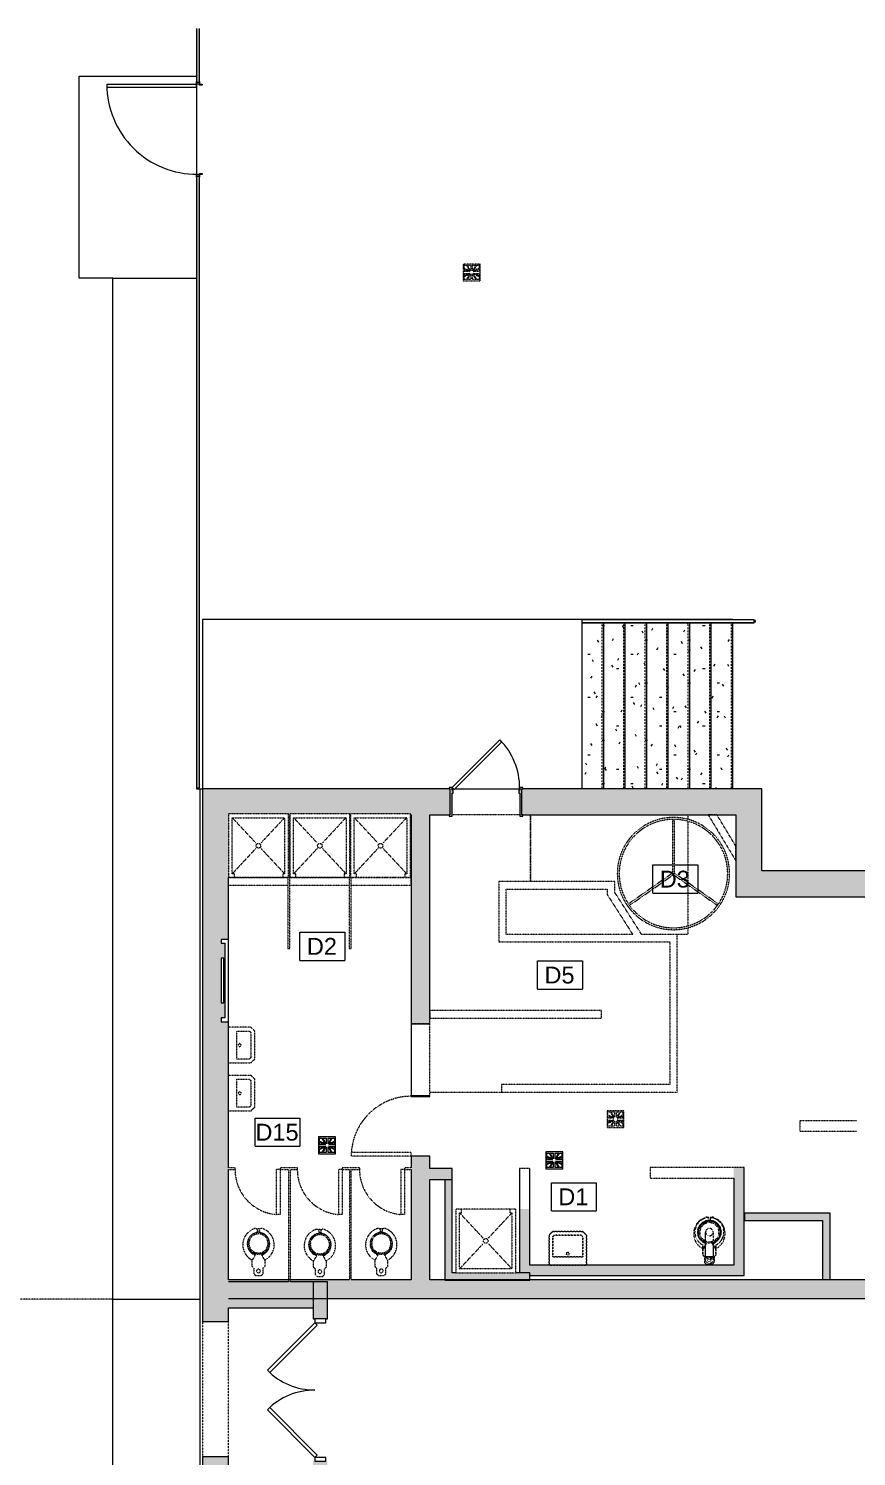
# Model space of a CAD drawing. Header units: inches. Extents: x 628 to 4524, y -721 to 887.
# Drawn here: x 2113 to 2555, y 124 to 887 of the extents above; entities that cross this region are included whole.
import ezdxf

# ---------------------------------------------------------------- set-up
doc = ezdxf.new("R2010")
doc.units = ezdxf.units.IN
doc.header["$MEASUREMENT"] = 0
for name, pattern in [('Dash 1_16_', [0.125, 0.0625, -0.0625]), ('Demolished', [0.1875, 0.125, -0.0625]), ('Overhead', [0.15625, 0.09375, -0.0625]), ('Overhead 1_16_', [0.101562, 0.0625, -0.039062])]:
    doc.linetypes.add(name, pattern=pattern)
for name, color, linetype, lineweight in [('A-ANNO-KEYN', 231, 'Continuous', 9), ('A-DETL', 90, 'Continuous', 9), ('A-DETL-GENF', 92, 'Continuous', 9), ('A-DETL-MEDM', 33, 'Continuous', 13), ('A-DOOR', 31, 'Continuous', 13), ('A-DOOR-FRAM', 31, 'Continuous', 20), ('A-FLOR', 192, 'Continuous', 13), ('A-FLOR-HRAL', 11, 'Continuous', 13), ('A-FLOR-LEVL', 51, 'Demolished', 9), ('A-GENM', 13, 'Demolished', 9), ('A-WALL', 113, 'Continuous', 13), ('A-WALL-PATT', 111, 'Continuous', 13), ('I-WALL', 2, 'Continuous', 13), ('P-SANR-FIXT', 6, 'Demolished', 9), ('S-STRS', 31, 'Continuous', 13)]:
    doc.layers.add(name, color=color, linetype=linetype, lineweight=lineweight)
doc.styles.add('Arial', font='arial.ttf', dxfattribs={"height": 9})
pattern_1 = [(0, (3241.226, 0), (30.72, 7.68), [1.267, -21.773, 1.267, -21.773, -122.88]), (0, (3241.226, 0), (30.72, 7.68), [-46.08, 1.267, -44.813, 1.267, -21.773, -53.76]), (0, (3241.226, 0), (30.72, 7.68), [-115.2, 1.267, -14.093, 1.267, -37.133]), (120, (3252.746, 3.84), (-22.011075, 22.7643), [1.267, -21.773, 1.267, -21.773, -122.88]), (120, (3252.746, 3.84), (-22.011075, 22.7643), [-46.08, 1.267, -44.813, 1.267, -21.773, -53.76]), (120, (3252.746, 3.84), (-22.011075, 22.7643), [-115.2, 1.267, -14.093, 1.267, -37.133]), (240, (3256.586, 19.2), (-8.708925, -30.4443), [1.267, -21.773, 1.267, -21.773, -122.88]), (240, (3256.586, 19.2), (-8.708925, -30.4443), [-46.08, 1.267, -44.813, 1.267, -21.773, -53.76]), (240, (3256.586, 19.2), (-8.708925, -30.4443), [-115.2, 1.267, -14.093, 1.267, -37.133])]

# ---------------------------------------------------------------- blocks, each defined once
blk = doc.blocks.new('Door-Exterior-Double-Two_Lite - 72_ x 80_-7116274-FIRST FLOOR DEMOLITION')
at = {"layer": 'A-DOOR', "color": 8, "lineweight": 20}
for p, q in [((-36, 3.06), (-10.54, 28.52)), ((-9.31, 27.28), (-34.76, 1.83)), ((-10.54, 28.52), (-9.31, 27.28)), ((10.54, 28.52), (9.31, 27.28)), ((9.31, 27.28), (34.76, 1.83)), ((36, 3.06), (10.54, 28.52)), ((-34.76, 1.83), (-36, 3.06)), ((34.76, 1.83), (36, 3.06))]:
    blk.add_line(p, q, dxfattribs=at)
at = {"layer": 'A-DOOR', "lineweight": 9}
for centre, start, end in [((-36, 3.06), 0, 45), ((36, 3.06), 135, 180)]:
    blk.add_arc(centre, 36, start, end, dxfattribs=at)
at = {"layer": 'A-DOOR-FRAM', "color": 8}
for p, q in [((-36, 3.06), (-38, 3.06)), ((-38, 3.06), (-38, -2.69)), ((-36, -2.69), (-36, 3.06)), ((36, 3.06), (36, -2.69)), ((38, 3.06), (36, 3.06)), ((38, -2.69), (38, 3.06)), ((-38, -2.69), (-36, -2.69)), ((36, -2.69), (38, -2.69))]:
    blk.add_line(p, q, dxfattribs=at)
blk = doc.blocks.new('Single-Flush - 32_ x 84_-6876897-FIRST FLOOR DEMOLITION')
at = {"layer": 'A-DOOR', "color": 10, "linetype": 'Demolished', "lineweight": 20}
for p, q in [((14, -4.94), (14, -36.94)), ((16, -4.94), (14, -4.94)), ((16, -4.94), (16, -36.94)), ((16, -36.94), (14, -36.94))]:
    blk.add_line(p, q, dxfattribs=at)
at = {"layer": 'A-DOOR', "color": 7, "linetype": 'Demolished', "lineweight": 9}
blk.add_arc((16, -4.94), 32.07, 180, 266.42413, dxfattribs=at)
blk = doc.blocks.new('Lavatory - Wall Mounted - 19_x14_ - Public-6857330-FIRST FLOOR DEMOLITION')
at = {"layer": 'P-SANR-FIXT', "color": 7}
for p, q in [((-1009.45, 353.47), (-1021.45, 353.47)), ((-1016.95, 336.47), (-1016.95, 351.47)), ((-1016.95, 351.47), (-1010.28, 351.47)), ((-1010.28, 351.47), (-1009.45, 350.64)), ((-1007.45, 351.47), (-1009.45, 353.47)), ((-1007.45, 336.47), (-1007.45, 351.47)), ((-1009.45, 350.64), (-1009.45, 337.29)), ((-1010.28, 336.47), (-1016.95, 336.47)), ((-1009.45, 337.29), (-1010.28, 336.47)), ((-1009.45, 334.47), (-1007.45, 336.47)), ((-1021.45, 334.47), (-1009.45, 334.47))]:
    blk.add_line(p, q, dxfattribs=at)
for start, end in [(90, 270), (90, 270), (270, 90), (270, 90)]:
    blk.add_arc((-1015.45, 343.97), 0.75, start, end, dxfattribs=at)
blk = doc.blocks.new('Water Closet - Flush Valve - Floor Mounted - Private - Flushing Greater than 1_6 gpf-V6-FIRST FLOOR DEMOLITION')
at = {"layer": 'P-SANR-FIXT', "color": 7}
for p, q in [((-2.5, -4), (-3.5, -5)), ((-3.5, -5), (-3.5, -8.38)), ((-1.5, 0), (-2.5, -1)), ((-2.5, -1), (-2.5, -4)), ((1.5, 0), (-1.5, 0)), ((2.5, -1), (1.5, 0)), ((2.5, -4), (2.5, -1)), ((3.5, -5), (2.5, -4)), ((3.5, -8.38), (3.5, -5)), ((-1.69, -11.06), (-3.25, -8.22)), ((3.25, -8.22), (1.69, -11.06))]:
    blk.add_line(p, q, dxfattribs=at)
at = {"layer": 'P-SANR-FIXT', "color": 7, "flags": 128}
for points in [[(-4.38, -12.79), (-4.22, -12.64), (-4.03, -12.48), (-3.84, -12.32), (-3.64, -12.17), (-3.43, -12.03), (-3.22, -11.89), (-3.01, -11.77), (-2.78, -11.65), (-2.56, -11.55), (-2.33, -11.45), (-2.09, -11.36), (-2, -11.33)], [(2, -11.33), (2.24, -11.41), (2.47, -11.51), (2.69, -11.61), (2.92, -11.72), (3.14, -11.84), (3.35, -11.97), (3.56, -12.11), (3.76, -12.26), (3.96, -12.41), (4.15, -12.57), (4.33, -12.74), (4.38, -12.8)], [(-0.2, -23.5), (-0.25, -23.5), (-0.5, -23.48), (-0.56, -23.47)], [(0.56, -23.47), (0.35, -23.49), (0.1, -23.5)]]:
    blk.add_lwpolyline(points, dxfattribs=at)
at = {"layer": 'P-SANR-FIXT', "color": 7}
for centre, radius, start, end in [((0, -2.5), 1, 360, 180), ((0, -2.5), 1, 180, 360), ((0.74, -16.45), 9.14, 115.8609, 252.57414), ((0.1, -16.91), 6.11, 106.96329, 257.03671), ((0, -17.25), 5.75, 0, 180), ((0, -17.19), 5.13, 90, 270), ((0, -17.25), 5.75, 146.59153, 151.90112), ((0, -17.25), 5.75, 132.2685, 137.75398), ((0, -17.25), 5.75, 118.11894, 123.43346), ((0, -17.25), 5.75, 104.04286, 108.5788), ((0, -17.19), 5.12, 270, 90), ((-0.1, -16.91), 6.11, 282.96329, 73.03671), ((0, -17.25), 5.75, 71.4212, 75.95714), ((-0.74, -16.45), 9.14, 287.42586, 64.1391), ((0, -17.25), 5.75, 56.56654, 61.88106), ((0, -17.25), 5.75, 42.24602, 47.7315), ((0, -17.25), 5.75, 28.09888, 33.40847), ((0, -17.25), 5.75, 180, 238.35838), ((0, -17.25), 5.75, 161.44192, 165.97071), ((0, -17.25), 5.75, 240.61494, 251.15914), ((-1.64, -24.02), 1.21, 252.57414, 72.57414), ((0, -17.25), 5.75, 255.85513, 284.14487), ((1.64, -24.02), 1.21, 107.42586, 287.42586), ((0, -17.25), 5.75, 288.84086, 299.38506), ((0, -17.25), 5.75, 301.64162, 0), ((0, -17.25), 5.75, 14.02929, 18.55808), ((0, -17.25), 7.75, 263.5978, 276.4022)]:
    blk.add_arc(centre, radius, start, end, dxfattribs=at)
blk = doc.blocks.new('Shower Stall - Rectangular - 34_x32_ - Private-6857341-FIRST FLOOR DEMOLITION')
at = {"layer": 'P-SANR-FIXT', "color": 7}
for p, q in [((0, 32), (0, 0)), ((32, 32), (0, 32)), ((34, 32), (32, 32)), ((34, 0), (34, 32)), ((2, 30), (15.5, 17.41)), ((2, 2), (2, 30)), ((2, 30), (32, 30)), ((18.5, 17.41), (32, 30)), ((32, 30), (32, 29)), ((32, 29), (34, 29)), ((15.5, 14.59), (2, 2)), ((18.5, 14.59), (32, 2)), ((32, 2), (2, 2)), ((32, 3), (32, 2)), ((32, 3), (34, 3)), ((0, 0), (32, 0)), ((32, 0), (34, 0))]:
    blk.add_line(p, q, dxfattribs=at)
blk.add_circle((17, 16), 1.25, dxfattribs=at)
blk = doc.blocks.new('Door - Single - Solid Door 36_ x 84_-7207579-FIRST FLOOR DEMOLITION')
at = {"layer": 'A-DOOR'}
h = blk.add_hatch(color=250, dxfattribs=at)
h.paths.add_polyline_path([(22.12, -7.6), (23.62, -7.6), (23.62, -6.85), (23.24, -6.85), (23.24, 7.03), (23.62, 7.03), (23.62, 7.78), (22.12, 7.78), (22.12, 6.28), (21.62, 6.28), (21.62, 4.78), (22.12, 4.78), (22.12, 2.78)], flags=0)
h.paths.add_polyline_path([(-15.63, -7.6), (-14.13, -7.6), (-14.13, 4.78), (-13.63, 4.78), (-13.63, 6.28), (-14.13, 6.28), (-14.13, 7.78), (-15.63, 7.78), (-15.63, 7.03), (-15.26, 7.03), (-15.26, -6.85), (-15.63, -6.85)], flags=0)
at = {"layer": 'A-DOOR', "color": 8, "lineweight": 20}
for p, q in [((-14.01, 7.78), (11.45, 33.23)), ((12.42, 32.26), (-13.03, 6.8)), ((11.45, 33.23), (12.42, 32.26)), ((-15.63, 7.78), (-15.63, 7.03)), ((-14.13, 7.78), (-15.63, 7.78)), ((-14.13, 6.28), (-14.13, 7.78)), ((-13.03, 6.8), (-14.01, 7.78)), ((23.62, 7.78), (22.12, 7.78)), ((22.12, 7.78), (22.12, 6.28)), ((23.62, 7.03), (23.62, 7.78)), ((-15.63, 7.03), (-15.26, 7.03)), ((-15.26, 7.03), (-15.26, -6.85)), ((-13.63, 6.28), (-14.13, 6.28)), ((-14.13, -7.6), (-14.13, 4.78)), ((-14.13, 4.78), (-13.63, 4.78)), ((-13.63, 4.78), (-13.63, 6.28)), ((22.12, 6.28), (21.62, 6.28)), ((21.62, 6.28), (21.62, 4.78)), ((21.62, 4.78), (22.12, 4.78)), ((22.12, 4.78), (22.12, -7.6)), ((23.24, -6.85), (23.24, 7.03)), ((23.24, 7.03), (23.62, 7.03)), ((-15.26, -6.85), (-15.63, -6.85)), ((-15.63, -6.85), (-15.63, -7.6)), ((-15.63, -7.6), (-14.13, -7.6)), ((22.12, -7.6), (23.62, -7.6)), ((23.62, -6.85), (23.24, -6.85)), ((23.62, -7.6), (23.62, -6.85))]:
    blk.add_line(p, q, dxfattribs=at)
at = {"layer": 'A-DOOR', "lineweight": 9}
blk.add_arc((-14.01, 7.78), 36, 359.5, 45, dxfattribs=at)
blk = doc.blocks.new('Door-Opening - 72_ x 84_-6876858-FIRST FLOOR DEMOLITION')
at = {"layer": 'A-DETL-GENF', "linetype": 'Overhead'}
for p, q in [((35.68, 6.94), (-36.32, 6.94)), ((-36.32, -6.94), (35.68, -6.94))]:
    blk.add_line(p, q, dxfattribs=at)
at = {"layer": 'A-DETL-MEDM', "lineweight": 20}
for p, q in [((-36.32, 6.94), (-36.32, -6.94)), ((35.68, -6.94), (35.68, 6.94))]:
    blk.add_line(p, q, dxfattribs=at)
blk = doc.blocks.new('Railing - Railing-6878767-FIRST FLOOR DEMOLITION')
at = {"layer": 'A-FLOR-HRAL', "lineweight": 9}
for p, q in [((-739.89, 571.04), (-740.39, 571.04)), ((-739.89, 570.04), (-740.39, 570.04)), ((-739.89, 571.04), (-739.89, 570.04))]:
    blk.add_line(p, q, dxfattribs=at)
blk = doc.blocks.new('Top Rail Type - Top Rail_Internal_-6878772-FIRST FLOOR DEMOLITION')
at = {"layer": 'A-FLOR-HRAL', "lineweight": 9}
for p, q in [((-740.39, 571.29), (-832.39, 571.29)), ((-832.39, 569.79), (-740.39, 569.79))]:
    blk.add_line(p, q, dxfattribs=at)
at = {"layer": 'A-FLOR-HRAL', "lineweight": 9, "flags": 128}
for points in [[(-832.39, 570.46), (-832.39, 570.54), (-832.39, 570.62)], [(-740.39, 570.62), (-740.39, 570.54), (-740.39, 570.46)]]:
    blk.add_lwpolyline(points, dxfattribs=at)
blk = doc.blocks.new('Top Rail Type - Top Rail_Internal_-V11-FIRST FLOOR DEMOLITION')
at = {"layer": 'A-FLOR-HRAL', "lineweight": 9}
for p, q in [((-832.39, 569.79), (-832.39, 571.29)), ((-740.39, 571.29), (-832.39, 571.29)), ((-740.39, 569.79), (-832.39, 569.79)), ((-740.39, 569.79), (-740.39, 571.29))]:
    blk.add_line(p, q, dxfattribs=at)
blk = doc.blocks.new('Floor Drain 9L x 9W - Floor Drain 9L x 9W-V14-FIRST FLOOR DEMOLITION')
at = {"layer": 'P-SANR-FIXT', "linetype": 'Continuous'}
for p, q in [((4.5, 4.5), (-4.5, 4.5)), ((-4.5, 4.5), (-4.5, -4.5)), ((-4, 2.21), (-4, 3.83)), ((-4, 3.83), (-2.75, 3.83)), ((-0.99, 0.8), (-4, 2.21)), ((-4, 1.63), (-0.91, 0.5)), ((-4, 0.5), (-4, 1.63)), ((-0.91, 0.5), (-4, 0.5)), ((-2.75, 3.83), (-0.99, 0.8)), ((-0.5, 0.83), (-2.25, 3.83)), ((-2.25, 3.83), (-0.5, 3.83)), ((-0.5, 3.83), (-0.5, 0.83)), ((0.5, 3.83), (2.25, 3.83)), ((2.25, 3.83), (0.5, 0.83)), ((0.5, 0.83), (0.5, 3.83)), ((0.91, 0.5), (4, 1.63)), ((4, 0.5), (0.91, 0.5)), ((0.99, 0.8), (2.75, 3.83)), ((4, 2.21), (0.99, 0.8)), ((2.75, 3.83), (4, 3.83)), ((4, 3.83), (4, 2.21)), ((4, 1.63), (4, 0.5)), ((4.5, -4.5), (4.5, 4.5)), ((-4.5, -4.5), (4.5, -4.5)), ((-4, -1.63), (-4, -0.5)), ((-4, -0.5), (-0.91, -0.5)), ((-0.91, -0.5), (-4, -1.63)), ((-4, -2.21), (-0.99, -0.8)), ((-4, -3.83), (-4, -2.21)), ((-2.75, -3.83), (-4, -3.83)), ((-0.99, -0.8), (-2.75, -3.83)), ((-2.25, -3.83), (-0.5, -0.83)), ((-0.5, -3.83), (-2.25, -3.83)), ((-0.5, -0.83), (-0.5, -3.83)), ((0.5, -3.83), (0.5, -0.83)), ((0.5, -0.83), (2.25, -3.83)), ((2.25, -3.83), (0.5, -3.83)), ((4, -1.63), (0.91, -0.5)), ((0.91, -0.5), (4, -0.5)), ((2.75, -3.83), (0.99, -0.8)), ((0.99, -0.8), (4, -2.21)), ((4, -3.83), (2.75, -3.83)), ((4, -0.5), (4, -1.63)), ((4, -2.21), (4, -3.83))]:
    blk.add_line(p, q, dxfattribs=at)
blk = doc.blocks.new('Single-Flush - 24_ x 80_-6917576-FIRST FLOOR DEMOLITION')
at = {"layer": 'A-DOOR', "color": 10, "linetype": 'Demolished', "lineweight": 20}
for p, q in [((10, -0.5), (10, -24.48)), ((12, -0.5), (10, -0.5)), ((12, -0.5), (12, -24.48)), ((12, -24.48), (10, -24.48))]:
    blk.add_line(p, q, dxfattribs=at)
at = {"layer": 'A-DOOR', "color": 7, "linetype": 'Demolished', "lineweight": 9}
blk.add_arc((12, -0.5), 24.07, 180, 265.23307, dxfattribs=at)
blk = doc.blocks.new('Baby Changing Table 35W x 4D x 22H - Baby Changing Table 35W x 4D x 22H-7297923-FIRST FLOOR DEMOLITION')
at = {"layer": 'P-SANR-FIXT', "linetype": 'Continuous'}
for p, q in [((-22, 7), (-22, 3)), ((22, 7), (-22, 7)), ((-22, 3), (-20, 3)), ((-20, 3), (-20, 5)), ((-20, 5), (20, 5)), ((12, 4.5), (-12, 4.5)), ((-12, 4.5), (-12, 3)), ((-12, 3), (12, 3)), ((12, 3), (12, 4.5)), ((20, 5), (20, 3)), ((20, 3), (22, 3)), ((22, 3), (22, 7))]:
    blk.add_line(p, q, dxfattribs=at)
blk = doc.blocks.new('Floor Drain 9L x 9W - Floor Drain 9L x 9W-V17-FIRST FLOOR DEMOLITION')
at = {"layer": 'P-SANR-FIXT', "color": 7}
for p, q in [((4.5, 4.5), (-4.5, 4.5)), ((-4.5, 4.5), (-4.5, -4.5)), ((-4, 2.21), (-4, 3.83)), ((-4, 3.83), (-2.75, 3.83)), ((-0.99, 0.8), (-4, 2.21)), ((-4, 1.63), (-0.91, 0.5)), ((-4, 0.5), (-4, 1.63)), ((-0.91, 0.5), (-4, 0.5)), ((-2.75, 3.83), (-0.99, 0.8)), ((-0.5, 0.83), (-2.25, 3.83)), ((-2.25, 3.83), (-0.5, 3.83)), ((-0.5, 3.83), (-0.5, 0.83)), ((0.5, 3.83), (2.25, 3.83)), ((2.25, 3.83), (0.5, 0.83)), ((0.5, 0.83), (0.5, 3.83)), ((0.91, 0.5), (4, 1.63)), ((4, 0.5), (0.91, 0.5)), ((0.99, 0.8), (2.75, 3.83)), ((4, 2.21), (0.99, 0.8)), ((2.75, 3.83), (4, 3.83)), ((4, 3.83), (4, 2.21)), ((4, 1.63), (4, 0.5)), ((4.5, -4.5), (4.5, 4.5)), ((-4.5, -4.5), (4.5, -4.5)), ((-4, -1.63), (-4, -0.5)), ((-4, -0.5), (-0.91, -0.5)), ((-0.91, -0.5), (-4, -1.63)), ((-4, -2.21), (-0.99, -0.8)), ((-4, -3.83), (-4, -2.21)), ((-2.75, -3.83), (-4, -3.83)), ((-0.99, -0.8), (-2.75, -3.83)), ((-2.25, -3.83), (-0.5, -0.83)), ((-0.5, -3.83), (-2.25, -3.83)), ((-0.5, -0.83), (-0.5, -3.83)), ((0.5, -3.83), (0.5, -0.83)), ((0.5, -0.83), (2.25, -3.83)), ((2.25, -3.83), (0.5, -3.83)), ((4, -1.63), (0.91, -0.5)), ((0.91, -0.5), (4, -0.5)), ((2.75, -3.83), (0.99, -0.8)), ((0.99, -0.8), (4, -2.21)), ((4, -3.83), (2.75, -3.83)), ((4, -0.5), (4, -1.63)), ((4, -2.21), (4, -3.83))]:
    blk.add_line(p, q, dxfattribs=at)
blk = doc.blocks.new('Door - Single - Solid Door 48_ x 120_-7162866-FIRST FLOOR DEMOLITION')
at = {"layer": 'A-DOOR'}
h = blk.add_hatch(color=250, dxfattribs=at)
h.paths.add_polyline_path([(29.62, -0.86), (29.24, -0.84), (29.24, 0.66), (29.24, 0.68), (28.12, 0.68), (28.12, 2.14), (27.62, 2.14), (27.62, 0.64), (28.12, 0.64), (28.12, -0.86), (29.24, -0.86)], flags=0)
h.paths.add_polyline_path([(-19.63, 0.64), (-19.63, 2.14), (-20.13, 2.14), (-20.13, 0.68), (-21.26, 0.66), (-21.26, -0.84), (-21.26, -0.86), (-20.13, -0.84), (-20.13, 0.64)], flags=0)
at = {"layer": 'A-DOOR', "color": 8, "lineweight": 20}
for p, q in [((-21.63, 0.68), (-20.13, 0.68)), ((-21.63, 0.66), (-21.63, 0.68)), ((-20.13, 2.14), (-19.63, 2.14)), ((-20.13, 0.68), (-20.13, 2.14)), ((-20.13, 0.64), (-20.13, -0.86)), ((-19.63, 0.64), (-20.13, 0.64)), ((-19.63, 2.14), (-19.63, 0.64)), ((27.62, 2.14), (28.12, 2.14)), ((27.62, 0.64), (27.62, 2.14)), ((28.12, 0.64), (27.62, 0.64)), ((28.12, 2.14), (28.12, 0.68)), ((28.12, 0.68), (29.62, 0.68)), ((28.12, -0.86), (28.12, 0.64)), ((29.62, 0.68), (29.62, 0.66)), ((-21.63, -0.86), (-21.63, -0.84)), ((-20.13, -0.86), (-21.63, -0.86)), ((-18.63, -0.86), (-20.01, -0.86)), ((-20.01, -0.86), (-20.01, -48.86)), ((-18.63, -48.86), (-18.63, -0.86)), ((29.62, -0.86), (28.12, -0.86)), ((29.62, -0.84), (29.62, -0.86)), ((-20.01, -48.86), (-18.63, -48.86))]:
    blk.add_line(p, q, dxfattribs=at)
at = {"layer": 'A-DOOR', "lineweight": 9}
blk.add_arc((-20.01, -0.86), 48, 270, 0.5, dxfattribs=at)
blk = doc.blocks.new('Revolving Gate - Revolving Gate-7015749-FIRST FLOOR DEMOLITION')
at = {"layer": 'A-GENM', "color": 10, "lineweight": 20}
for p, q in [((0.5, 28.26), (-0.5, 28.26)), ((-0.5, 28.26), (-0.5, 0.26)), ((0.5, 0.26), (0.5, 28.26)), ((-0.5, 0.26), (-23.44, -15.8)), ((23.44, -15.8), (0.5, 0.26)), ((-22.86, -16.62), (0, -0.61)), ((0, -0.61), (22.86, -16.62)), ((-23.44, -15.8), (-22.86, -16.62)), ((22.86, -16.62), (23.44, -15.8))]:
    blk.add_line(p, q, dxfattribs=at)
for radius, start, end in [(30, 360, 180), (29, 0, 180), (30, 180, 360), (29, 180, 0)]:
    blk.add_arc((0, 0), radius, start, end, dxfattribs=at)
blk = doc.blocks.new('Water Closet - Flush Valve - Floor Mounted - Private - Flushing Greater than 1_6 gpf-V26-FIRST FLOOR DEMOLITION')
at = {"layer": 'A-DETL', "linetype": 'Dash 1_16_'}
for p, q in [((-2.5, -4), (-3.5, -5)), ((-3.5, -5), (-2.5, -4)), ((-3.5, -5), (-3.5, -10.34)), ((-3.5, -10.34), (-3.5, -5)), ((-1.5, 0), (-2.5, -1)), ((-2.5, -1), (-1.5, 0)), ((-2.5, -1), (-2.5, -4)), ((-2.5, -4), (-2.5, -1)), ((-2, -11.33), (-2, -2.5)), ((-2, -2.5), (-2, -4)), ((-2, -17.25), (-2, -4)), ((-2, -4), (2, -4)), ((-2, -4), (-1.5, -4)), ((1.5, 0), (-1.5, 0)), ((-1.5, 0), (1.5, 0)), ((-1.5, -4), (1.5, -4)), ((2.5, -1), (1.5, 0)), ((1.5, 0), (2.5, -1)), ((1.5, -4), (2, -4)), ((2, -2.5), (2, -11.33)), ((2, -4), (2, -2.5)), ((2, -4), (2, -17.25)), ((2.5, -4), (2.5, -1)), ((2.5, -1), (2.5, -4)), ((3.5, -5), (2.5, -4)), ((2.5, -4), (3.5, -5)), ((3.5, -10.34), (3.5, -5)), ((3.5, -5), (3.5, -10.34)), ((-1.69, -11.06), (-3.25, -8.22)), ((-3.25, -8.22), (-1.69, -11.06)), ((-2, -17.25), (-2, -11.33)), ((3.25, -8.22), (1.69, -11.06)), ((1.69, -11.06), (3.25, -8.22)), ((2, -11.33), (2, -17.25))]:
    blk.add_line(p, q, dxfattribs=at)
at = {"layer": 'A-DETL', "linetype": 'Dash 1_16_', "flags": 128}
for points in [[(0, -23.5), (-0.25, -23.5), (-0.5, -23.48), (-0.75, -23.46), (-1, -23.42), (-1.24, -23.38), (-1.49, -23.32), (-1.73, -23.26), (-1.97, -23.18), (-2.2, -23.1), (-2.43, -23.01), (-2.66, -22.9), (-2.89, -22.79), (-3.11, -22.67), (-3.32, -22.55), (-3.53, -22.41), (-3.73, -22.26), (-3.93, -22.11), (-4.12, -21.95), (-4.31, -21.78), (-4.48, -21.6), (-4.65, -21.42), (-4.82, -21.23), (-4.97, -21.04), (-5.12, -20.83), (-5.26, -20.63), (-5.39, -20.41), (-5.51, -20.2), (-5.63, -19.97), (-5.73, -19.75), (-5.83, -19.51), (-5.91, -19.28), (-5.99, -19.04), (-6.05, -18.8), (-6.11, -18.56), (-6.16, -18.31), (-6.2, -18.07), (-6.22, -17.82), (-6.24, -17.57), (-6.25, -17.32), (-6.25, -17.07), (-6.24, -16.82), (-6.21, -16.57), (-6.18, -16.32), (-6.14, -16.07), (-6.09, -15.83), (-6.02, -15.59), (-5.95, -15.35), (-5.87, -15.11), (-5.78, -14.88), (-5.68, -14.65), (-5.57, -14.42), (-5.46, -14.2), (-5.33, -13.99), (-5.2, -13.78), (-5.05, -13.57), (-4.9, -13.37), (-4.74, -13.18), (-4.58, -12.99), (-4.4, -12.81), (-4.22, -12.64), (-4.03, -12.48), (-3.84, -12.32), (-3.64, -12.17), (-3.43, -12.03), (-3.22, -11.89), (-3.01, -11.77), (-2.78, -11.65), (-2.56, -11.55), (-2.33, -11.45), (-2.09, -11.36), (-2, -11.33)], [(2, -11.33), (2.24, -11.41), (2.47, -11.51), (2.69, -11.61), (2.92, -11.72), (3.14, -11.84), (3.35, -11.97), (3.56, -12.11), (3.76, -12.26), (3.96, -12.41), (4.15, -12.57), (4.33, -12.74), (4.51, -12.92), (4.68, -13.11), (4.84, -13.3), (4.99, -13.49), (5.14, -13.69), (5.28, -13.9), (5.41, -14.12), (5.53, -14.34), (5.64, -14.56), (5.74, -14.79), (5.84, -15.02), (5.92, -15.25), (6, -15.49), (6.06, -15.73), (6.12, -15.98), (6.17, -16.22), (6.2, -16.47), (6.23, -16.72), (6.24, -16.97), (6.25, -17.22), (6.25, -17.47), (6.23, -17.72), (6.21, -17.97), (6.18, -18.21), (6.13, -18.46), (6.08, -18.7), (6.02, -18.95), (5.94, -19.19), (5.86, -19.42), (5.77, -19.65), (5.67, -19.88), (5.56, -20.11), (5.44, -20.33), (5.31, -20.54), (5.18, -20.75), (5.03, -20.96), (4.88, -21.16), (4.72, -21.35), (4.55, -21.53), (4.38, -21.71), (4.2, -21.88), (4.01, -22.05), (3.81, -22.2), (3.61, -22.35), (3.4, -22.49), (3.19, -22.62), (2.97, -22.75), (2.75, -22.86), (2.52, -22.97), (2.29, -23.06), (2.06, -23.15), (1.82, -23.23), (1.58, -23.3), (1.34, -23.35), (1.09, -23.4), (0.85, -23.44), (0.6, -23.47), (0.35, -23.49), (0.1, -23.5), (0, -23.5)]]:
    blk.add_lwpolyline(points, dxfattribs=at)
at = {"layer": 'A-DETL', "linetype": 'Dash 1_16_'}
for centre, radius, start, end in [((0, -2.5), 2, 0, 180), ((0, -2.5), 2, 0, 180), ((0, -4), 1.5, 0, 180), ((0, -2.5), 1, 360, 180), ((0, -2.5), 1, 0, 180), ((0, -2.5), 1, 180, 360), ((0, -2.5), 1, 180, 0), ((0.74, -16.45), 9.14, 115.8609, 252.57414), ((0.74, -16.45), 9.14, 115.8609, 252.57414), ((0, -17.25), 7.75, 116.84721, 63.15279), ((0, -17.25), 7.75, 116.84721, 63.15279), ((0, -17.25), 6.25, 108.66292, 270), ((0.1, -16.91), 6.11, 106.96329, 257.03671), ((0.1, -16.91), 6.11, 106.96329, 257.03671), ((0, -17.25), 5.75, 0, 180), ((0, -17.25), 5.75, 360, 180), ((0, -17.19), 5.13, 90, 270), ((0, -17.25), 2, 360, 180), ((0, -17.25), 2, 0, 180), ((0, -17.25), 6.25, 270, 71.33708), ((0, -17.19), 5.12, 270, 90), ((-0.1, -16.91), 6.11, 282.96329, 73.03671), ((-0.1, -16.91), 6.11, 282.96329, 73.03671), ((-0.74, -16.45), 9.14, 287.42586, 64.1391), ((-0.74, -16.45), 9.14, 287.42586, 64.1391), ((0, -17.25), 5.75, 180, 0), ((0, -17.25), 5.75, 180, 360), ((0, -17.25), 2, 180, 360), ((0, -17.25), 2, 180, 0), ((0, -17.25), 2, 180, 0), ((0, -17.25), 2, 180, 0), ((-1.64, -24.02), 1.21, 252.57414, 72.57414), ((-1.64, -24.02), 1.21, 252.57414, 72.57414), ((1.64, -24.02), 1.21, 107.42586, 287.42586), ((1.64, -24.02), 1.21, 107.42586, 287.42586)]:
    blk.add_arc(centre, radius, start, end, dxfattribs=at)
blk = doc.blocks.new('Lavatory - Wall Mounted - 20_x18_ - Public-V27-FIRST FLOOR DEMOLITION')
at = {"layer": 'A-DETL', "linetype": 'Dash 1_16_'}
for p, q in [((-850.1, 242.33), (-848.1, 244.33)), ((-848.1, 244.33), (-850.1, 242.33)), ((-848.1, 244.33), (-832.1, 244.33)), ((-832.1, 244.33), (-848.1, 244.33)), ((-832.1, 244.33), (-830.1, 242.33)), ((-830.1, 242.33), (-832.1, 244.33)), ((-850.1, 226.33), (-850.1, 242.33)), ((-850.1, 242.33), (-850.1, 226.33)), ((-848.1, 241.5), (-847.27, 242.33)), ((-847.27, 242.33), (-848.1, 241.5)), ((-848.1, 230.83), (-848.1, 241.5)), ((-848.1, 241.5), (-848.1, 230.83)), ((-847.27, 242.33), (-832.93, 242.33)), ((-832.93, 242.33), (-847.27, 242.33)), ((-832.93, 242.33), (-832.1, 241.5)), ((-832.1, 241.5), (-832.93, 242.33)), ((-832.1, 241.5), (-832.1, 230.83)), ((-832.1, 230.83), (-832.1, 241.5)), ((-830.1, 242.33), (-830.1, 226.33)), ((-830.1, 226.33), (-830.1, 242.33)), ((-832.1, 230.83), (-848.1, 230.83)), ((-848.1, 230.83), (-832.1, 230.83)), ((-830.1, 226.33), (-850.1, 226.33)), ((-850.1, 226.33), (-830.1, 226.33))]:
    blk.add_line(p, q, dxfattribs=at)
for start, end in [(0, 180), (0, 180), (0, 180), (0, 180), (180, 0), (180, 0), (180, 0), (180, 0)]:
    blk.add_arc((-840.1, 232.33), 0.75, start, end, dxfattribs=at)
blk = doc.blocks.new('Keynote Tag - Keynote Number - Boxed-135510-FIRST FLOOR DEMOLITION')
at = {"layer": 'A-ANNO-KEYN'}
for p, q in [((-0.125, -0.0792), (-0.125, 0.0781)), ((-0.125, 0.0781), (0.125, 0.0781)), ((0.125, 0.0781), (0.125, -0.0792)), ((-0.125, -0.0792), (0.125, -0.0792))]:
    blk.add_line(p, q, dxfattribs=at)

msp = doc.modelspace()

# ---------------------------------------------------------------- hatches: boundary and pattern name
at = {"layer": 'A-WALL-PATT', "lineweight": 9}
h = msp.add_hatch(color=7, dxfattribs=at)
h.paths.add_polyline_path([(2204.25, 481.44), (2204.25, 808.29), (2202.75, 808.29), (2202.75, 481.44)], flags=0)
h.paths.add_polyline_path([(2202.75, 858.79), (2204.25, 858.79), (2204.21, 887.43), (2202.75, 887.43)], flags=0)
at = {"layer": 'A-WALL-PATT'}
h = msp.add_hatch(color=250, dxfattribs=at)
h.paths.add_polyline_path([(2219.78, -146.34), (2219.78, 124.03), (2205.9, 124.03), (2205.9, -146.34)], flags=0)
h.paths.add_polyline_path([(2205.9, 196.03), (2219.78, 196.03), (2219.78, 356.47), (2215.84, 356.47), (2215.84, 358.47), (2217.84, 358.47), (2217.84, 398.47), (2215.84, 398.47), (2215.84, 400.47), (2219.78, 400.47), (2219.78, 480.91), (2205.9, 480.91), (2205.9, 219.94)], flags=0)
h.paths.add_polyline_path([(2215.84, 366.47), (2215.84, 390.47), (2217.34, 390.47), (2217.34, 366.47)], flags=0)
at = {"layer": 'A-WALL-PATT', "lineweight": 9}
h = msp.add_hatch(color=7, dxfattribs=at)
h.paths.add_polyline_path([(2252.61, 467.04), (2252.61, 467.54), (2284.61, 467.54), (2284.61, 467.04), (2285.03, 467.04), (2285.03, 467.54), (2317.03, 467.54), (2317.03, 467.04), (2338.17, 467.04), (2338.17, 480.91), (2219.78, 480.91), (2219.78, 467.54), (2251.78, 467.54), (2251.78, 467.04), (2252.57, 467.04)], flags=0)
h.paths.add_polyline_path([(2377.05, 467.04), (2504.86, 467.04), (2504.86, 480.91), (2376.67, 480.91), (2376.67, 467.04)], flags=0)
h = msp.add_hatch(color=7, dxfattribs=at)
h.paths.add_polyline_path([(2327.36, 218.36), (2327.36, 284.54), (2317.48, 284.54), (2317.48, 218.36)], flags=0)
h.paths.add_polyline_path([(2327.36, 316.54), (2327.36, 316.89), (2317.48, 316.89), (2317.48, 316.54), (2319.83, 316.54)], flags=0)
h.paths.add_polyline_path([(2317.48, 355.39), (2327.36, 355.39), (2327.36, 467.04), (2317.48, 467.04), (2317.48, 373.98)], flags=0)
for points in [[(2504.86, 423.21), (2504.86, 467.04), (2490.98, 467.04), (2490.98, 423.21)], [(2504.86, 423.21), (3020.02, 423.21), (3020.02, 437.09), (2504.86, 437.09), (2504.86, 425.32)], [(2335.36, 272.03), (2339.36, 272.03), (2339.36, 278.03), (2327.36, 278.03), (2327.36, 272.03)], [(2489.84, 226.33), (2495.46, 226.33), (2495.46, 278.43), (2489.84, 278.43), (2489.84, 232.78)], [(2335.36, 218.28), (2339.36, 218.28), (2339.36, 272.03), (2335.36, 272.03), (2335.36, 219.94)], [(2380.93, 222.28), (2380.93, 256.28), (2375.31, 256.28), (2375.31, 222.28)], [(2537.36, 250.1), (2541.36, 250.1), (2541.36, 254.1), (2495.54, 254.1), (2495.54, 250.1), (2502.66, 250.1)], [(2541.36, 218.36), (2541.36, 250.1), (2537.36, 250.1), (2537.36, 218.36)], [(2365.53, 218.28), (2380.93, 218.28), (2380.93, 222.28), (2339.36, 222.28), (2339.36, 218.28)], [(2479.8, 220.71), (2495.46, 220.71), (2495.46, 226.33), (2380.93, 226.33), (2380.93, 220.71), (2456.95, 220.71)], [(2219.78, 203.49), (2265.01, 203.49), (2265.01, 217.37), (2219.78, 217.37), (2219.78, 208.48)]]:
    msp.add_hatch(color=7, dxfattribs=at).paths.add_polyline_path(points, flags=0)
h = msp.add_hatch(color=7, dxfattribs=at)
h.paths.add_polyline_path([(3012.16, 208.48), (3015.54, 208.48), (3015.54, 218.36), (2956.41, 218.36), (2956.41, 208.48), (3006.66, 208.48)], flags=0)
h.paths.add_polyline_path([(2914.03, 208.48), (2917.91, 208.48), (2917.91, 218.36), (2219.78, 218.36), (2219.78, 208.48), (2731.2, 208.48)], flags=0)
h = msp.add_hatch(color=7, dxfattribs=at)
h.paths.add_polyline_path([(2265.01, 100.69), (2272.64, 100.69), (2272.64, 121.53), (2265.01, 121.53), (2265.01, 114.56)], flags=0)
h.paths.add_polyline_path([(2271.76, 197.53), (2272.64, 197.53), (2272.64, 217.37), (2265.01, 217.37), (2265.01, 197.53), (2266.01, 197.53)], flags=0)
at = {"layer": 'S-STRS', "lineweight": 9}
h = msp.add_hatch(dxfattribs=at)
h.set_pattern_fill('FP_6', color=256, style=0, pattern_type=2)
h.set_pattern_definition(pattern_1)
h.paths.add_polyline_path([(2408.84, 480.91), (2420.34, 480.91), (2420.34, 569.79), (2408.84, 569.79), (2408.84, 528.01)], flags=0)
h.paths.add_polyline_path([(2408.84, 571.29), (2420.34, 571.29), (2420.34, 571.54), (2408.84, 571.54)], flags=0)
h = msp.add_hatch(dxfattribs=at)
h.set_pattern_fill('FP_8', color=256, style=0, pattern_type=2)
h.set_pattern_definition(pattern_1)
h.paths.add_polyline_path([(2431.84, 480.91), (2431.84, 569.79), (2420.34, 569.79), (2420.34, 480.91)], flags=0)
h.paths.add_polyline_path([(2420.34, 571.29), (2431.84, 571.29), (2431.84, 571.54), (2420.34, 571.54)], flags=0)
h = msp.add_hatch(dxfattribs=at)
h.set_pattern_fill('FP_6', color=256, style=0, pattern_type=2)
h.set_pattern_definition(pattern_1)
h.paths.add_polyline_path([(2431.84, 480.91), (2443.34, 480.91), (2443.34, 569.79), (2431.84, 569.79), (2431.84, 528.01)], flags=0)
h.paths.add_polyline_path([(2431.84, 571.29), (2443.34, 571.29), (2443.34, 571.54), (2431.84, 571.54)], flags=0)
h = msp.add_hatch(dxfattribs=at)
h.set_pattern_fill('FP_7', color=256, style=0, pattern_type=2)
h.set_pattern_definition(pattern_1)
h.paths.add_polyline_path([(2454.84, 480.91), (2454.84, 569.79), (2443.34, 569.79), (2443.34, 480.91)], flags=0)
h.paths.add_polyline_path([(2443.34, 571.29), (2454.84, 571.29), (2454.84, 571.54), (2443.34, 571.54)], flags=0)
h = msp.add_hatch(dxfattribs=at)
h.set_pattern_fill('FP_8', color=256, style=0, pattern_type=2)
h.set_pattern_definition(pattern_1)
h.paths.add_polyline_path([(2456.95, 480.91), (2466.34, 480.91), (2466.34, 569.79), (2454.84, 569.79), (2454.84, 480.91)], flags=0)
h.paths.add_polyline_path([(2466.34, 571.29), (2466.34, 571.54), (2454.84, 571.54), (2454.84, 571.29), (2456.95, 571.29)], flags=0)
h = msp.add_hatch(dxfattribs=at)
h.set_pattern_fill('FP_6', color=256, style=0, pattern_type=2)
h.set_pattern_definition(pattern_1)
h.paths.add_polyline_path([(2477.84, 480.91), (2477.84, 569.79), (2466.34, 569.79), (2466.34, 480.91), (2476.22, 480.91)], flags=0)
h.paths.add_polyline_path([(2466.34, 571.29), (2477.84, 571.29), (2477.84, 571.54), (2466.34, 571.54)], flags=0)
h = msp.add_hatch(dxfattribs=at)
h.set_pattern_fill('FP_8', color=256, style=0, pattern_type=2)
h.set_pattern_definition(pattern_1)
h.paths.add_polyline_path([(2480.89, 480.91), (2489.34, 480.91), (2489.34, 569.79), (2477.84, 569.79), (2477.84, 480.91)], flags=0)
h.paths.add_polyline_path([(2489.34, 571.29), (2489.34, 571.54), (2477.84, 571.54), (2477.84, 571.29), (2479.8, 571.29)], flags=0)

# ---------------------------------------------------------------- linework, layer by layer
at = {"layer": 'A-DETL', "lineweight": 13}
for p, q in [((2139.9, 754.03), (2139.9, 862.03)), ((2139.9, 862.03), (2202.75, 862.03)), ((2157.9, 754.03), (2139.9, 754.03)), ((2157.9, 208.03), (2157.9, 754.03)), ((2157.9, 754.03), (2202.75, 754.03)), ((2157.9, 112.03), (2157.9, 208.03)), ((2157.9, 208.03), (2204.53, 208.03))]:
    msp.add_line(p, q, dxfattribs=at)
at = {"layer": 'A-DETL', "color": 7, "linetype": 'Demolished'}
msp.add_line((2157.9, 208.03), (1815.9, 208.03), dxfattribs=at)
at = {"layer": 'A-FLOR'}
for p, q in [((2202.75, 857.67), (2202.75, 809.42)), ((2205.91, 571.54), (2205.91, 480.91)), ((2408.84, 571.54), (2205.91, 571.54)), ((2408.84, 571.29), (2408.84, 571.54)), ((2408.84, 480.91), (2408.84, 569.79)), ((2202.75, 481.44), (2202.75, 480.91)), ((2202.75, 480.91), (2205.9, 480.91)), ((2204.53, 480.91), (2204.53, -161.37))]:
    msp.add_line(p, q, dxfattribs=at)
at = {"layer": 'A-FLOR', "color": 7, "linetype": 'Demolished', "lineweight": 9}
for p, q in [((2375.55, 467.04), (2339.3, 467.04)), ((2381.27, 431.33), (2381.27, 467.04)), ((2251.57, 433.51), (2219.78, 433.51)), ((2219.78, 429.51), (2251.57, 429.51)), ((2284.32, 433.51), (2252.57, 433.51)), ((2252.57, 429.51), (2284.32, 429.51)), ((2317.35, 433.51), (2285.32, 433.51)), ((2285.32, 429.51), (2317.35, 429.51)), ((2317.35, 429.51), (2317.35, 433.51)), ((2327.36, 318.83), (2365.64, 318.83))]:
    msp.add_line(p, q, dxfattribs=at)
at = {"layer": 'A-FLOR-LEVL', "color": 7}
for p, q in [((2381.27, 467.04), (2381.27, 431.43)), ((2465.27, 467.04), (2465.27, 464.6)), ((2465.27, 463.62), (2465.27, 430.92)), ((2426.27, 431.43), (2381.27, 431.43)), ((2426.27, 431.33), (2426.27, 431.43)), ((2465.27, 429.69), (2465.27, 407.68)), ((2465.27, 406.7), (2465.27, 403.08)), ((2465.27, 403.08), (2459.64, 403.08))]:
    msp.add_line(p, q, dxfattribs=at)
at = {"layer": 'A-WALL', "color": 8, "lineweight": 20}
for p, q in [((2202.75, 887.43), (2202.75, 858.79)), ((2204.25, 858.79), (2204.25, 887.43)), ((2202.75, 858.79), (2204.25, 858.79)), ((2204.25, 808.29), (2202.75, 808.29)), ((2202.75, 808.29), (2202.75, 481.44)), ((2204.25, 481.44), (2204.25, 808.29)), ((2202.75, 481.44), (2204.25, 481.44)), ((2205.9, 480.91), (2205.9, 196.03)), ((2337.8, 480.91), (2205.9, 480.91)), ((2504.86, 480.91), (2377.05, 480.91)), ((2504.86, 437.09), (2504.86, 480.91)), ((2317.03, 467.04), (2317.48, 467.04)), ((2317.48, 467.04), (2317.48, 316.54)), ((2327.36, 467.04), (2337.8, 467.04)), ((2327.36, 362.36), (2327.36, 467.04)), ((2377.05, 467.04), (2476.22, 467.04)), ((2480.89, 467.04), (2490.98, 467.04)), ((2490.98, 467.04), (2490.98, 450.3)), ((2490.98, 442.55), (2490.98, 423.21)), ((3020.02, 437.09), (2504.86, 437.09)), ((2219.78, 400.47), (2219.78, 433.54)), ((2490.98, 423.21), (3020.02, 423.21)), ((2219.78, 278.37), (2219.78, 356.47)), ((2317.48, 316.54), (2327.36, 316.54)), ((2317.48, 284.54), (2317.48, 278.37)), ((2327.36, 284.54), (2317.48, 284.54)), ((2327.36, 278.03), (2327.36, 284.54)), ((2219.78, 218.36), (2219.78, 277.37)), ((2317.48, 277.37), (2317.48, 218.36)), ((2339.36, 278.03), (2327.36, 278.03)), ((2339.36, 222.28), (2339.36, 278.03)), ((2375.31, 278.03), (2375.31, 222.28)), ((2380.93, 226.33), (2380.93, 278.03)), ((2495.46, 220.71), (2495.46, 278.43)), ((2327.36, 218.36), (2327.36, 272.03)), ((2327.36, 272.03), (2335.36, 272.03)), ((2335.36, 272.03), (2335.36, 218.28)), ((2489.84, 272.8), (2489.84, 226.33)), ((2541.36, 254.1), (2495.54, 254.1)), ((2495.54, 254.1), (2495.54, 250.1)), ((2541.36, 218.36), (2541.36, 254.1)), ((2495.54, 250.1), (2537.36, 250.1)), ((2537.36, 250.1), (2537.36, 218.36)), ((2341.31, 222.28), (2339.36, 222.28)), ((2375.31, 222.28), (2373.31, 222.28)), ((2489.84, 226.33), (2380.93, 226.33)), ((2284.41, 218.36), (2219.78, 218.36)), ((2251.85, 217.37), (2219.78, 217.37)), ((2272.64, 217.37), (2252.85, 217.37)), ((2272.64, 197.53), (2272.64, 217.37)), ((2317.48, 218.36), (2285.41, 218.36)), ((2537.36, 218.36), (2327.36, 218.36)), ((2335.36, 218.28), (2380.93, 218.28)), ((2380.93, 218.28), (2380.93, 220.71)), ((2380.93, 220.71), (2495.46, 220.71)), ((2917.91, 218.36), (2541.36, 218.36)), ((2219.78, 208.48), (2917.91, 208.48)), ((2219.78, 203.49), (2265.01, 203.49)), ((2219.78, 196.03), (2219.78, 203.49)), ((2265.01, 203.49), (2265.01, 197.53)), ((2265.01, 197.53), (2266.01, 197.53)), ((2271.76, 197.53), (2272.64, 197.53)), ((2205.9, 124.03), (2205.9, -160.22)), ((2219.78, 114.56), (2219.78, 124.03))]:
    msp.add_line(p, q, dxfattribs=at)
at = {"layer": 'A-WALL', "lineweight": 9}
for p, q in [((2339.3, 480.91), (2340.17, 480.91)), ((2340.62, 480.91), (2375.55, 480.91)), ((2317.48, 355.39), (2327.36, 355.39)), ((2327.36, 316.89), (2317.48, 316.89))]:
    msp.add_line(p, q, dxfattribs=at)
at = {"layer": 'A-WALL', "color": 55}
for p, q in [((2476.22, 467.04), (2480.89, 467.04)), ((2490.98, 450.3), (2490.98, 442.55)), ((2327.36, 358.36), (2327.36, 362.36)), ((2335.36, 272.03), (2339.36, 272.03)), ((2380.93, 222.28), (2375.31, 222.28)), ((2380.93, 220.71), (2380.93, 222.28)), ((2265.01, 217.37), (2265.01, 203.49)), ((2541.36, 218.36), (2537.36, 218.36))]:
    msp.add_line(p, q, dxfattribs=at)
at = {"layer": 'A-WALL', "color": 10, "linetype": 'Demolished', "lineweight": 20}
for p, q in [((2476.22, 467.04), (2490.98, 442.55)), ((2490.98, 450.3), (2480.89, 467.04)), ((2364.27, 431.33), (2364.27, 399.08)), ((2426.27, 431.33), (2364.27, 431.33)), ((2426.27, 425.58), (2426.27, 431.33)), ((2368.27, 403.08), (2368.27, 427.33)), ((2368.27, 427.33), (2422.27, 427.33)), ((2422.27, 427.33), (2422.27, 424.41)), ((2422.27, 424.41), (2435.9, 403.08)), ((2440.65, 403.08), (2426.27, 425.58)), ((2364.27, 399.08), (2455.64, 399.08)), ((2435.9, 403.08), (2368.27, 403.08)), ((2459.64, 403.08), (2440.65, 403.08)), ((2455.64, 399.08), (2455.64, 322.83)), ((2459.64, 318.83), (2459.64, 403.08)), ((2419.2, 362.36), (2327.36, 362.36)), ((2419.2, 358.36), (2419.2, 362.36)), ((2327.36, 358.36), (2419.2, 358.36)), ((2327.36, 316.54), (2327.36, 358.36)), ((2455.64, 322.83), (2365.64, 322.83)), ((2365.64, 322.83), (2365.64, 318.83)), ((2365.64, 318.83), (2459.64, 318.83)), ((2555.46, 303.54), (2525.14, 303.54)), ((2525.14, 303.54), (2525.14, 297.92)), ((2525.14, 297.92), (2555.46, 297.92)), ((2380.93, 278.03), (2375.31, 278.03)), ((2495.46, 278.43), (2445.28, 278.43)), ((2445.28, 278.43), (2445.28, 272.8)), ((2445.28, 272.8), (2489.84, 272.8))]:
    msp.add_line(p, q, dxfattribs=at)
at = {"layer": 'A-WALL', "color": 250, "linetype": 'Demolished'}
for p, q in [((2480.89, 467.04), (2476.22, 467.04)), ((2490.98, 442.55), (2490.98, 450.3)), ((2327.36, 362.36), (2327.36, 358.36))]:
    msp.add_line(p, q, dxfattribs=at)
at = {"layer": 'A-WALL', "color": 7, "linetype": 'Demolished', "lineweight": 9}
for p, q in [((2327.36, 355.39), (2317.48, 355.39)), ((2317.48, 316.89), (2327.36, 316.89))]:
    msp.add_line(p, q, dxfattribs=at)
at = {"layer": 'I-WALL', "color": 10, "linetype": 'Demolished', "lineweight": 20}
for p, q in [((2252.57, 395.54), (2252.57, 467.04)), ((2251.57, 433.54), (2251.57, 395.54)), ((2284.32, 433.54), (2284.32, 395.54)), ((2285.32, 395.54), (2285.32, 433.54)), ((2251.57, 395.54), (2252.57, 395.54)), ((2284.32, 395.54), (2285.32, 395.54)), ((2223.35, 278.37), (2219.78, 278.37)), ((2219.78, 277.37), (2223.35, 277.37)), ((2223.35, 277.37), (2223.35, 278.37)), ((2256.63, 278.37), (2247.35, 278.37)), ((2247.35, 278.37), (2247.35, 277.37)), ((2247.35, 277.37), (2251.85, 277.37)), ((2251.85, 277.37), (2251.85, 217.37)), ((2252.85, 277.37), (2256.63, 277.37)), ((2252.85, 217.37), (2252.85, 277.37)), ((2256.63, 277.37), (2256.63, 278.37)), ((2289.91, 278.37), (2280.63, 278.37)), ((2280.63, 278.37), (2280.63, 277.37)), ((2280.63, 277.37), (2284.41, 277.37)), ((2284.41, 277.37), (2284.41, 218.36)), ((2285.41, 277.37), (2289.91, 277.37)), ((2285.41, 218.36), (2285.41, 277.37)), ((2289.91, 277.37), (2289.91, 278.37)), ((2317.48, 278.37), (2313.91, 278.37)), ((2313.91, 278.37), (2313.91, 277.37)), ((2313.91, 277.37), (2317.48, 277.37))]:
    msp.add_line(p, q, dxfattribs=at)
at = {"layer": 'S-STRS', "lineweight": 9}
for p, q in [((2408.84, 571.29), (2408.84, 571.54)), ((2420.34, 571.54), (2408.84, 571.54)), ((2408.84, 480.91), (2408.84, 569.79)), ((2431.84, 571.54), (2420.34, 571.54)), ((2420.34, 571.29), (2420.34, 571.54)), ((2420.34, 480.91), (2420.34, 569.79)), ((2443.34, 571.54), (2431.84, 571.54)), ((2431.84, 571.29), (2431.84, 571.54)), ((2431.84, 480.91), (2431.84, 569.79)), ((2454.84, 571.54), (2443.34, 571.54)), ((2443.34, 571.29), (2443.34, 571.54)), ((2443.34, 480.91), (2443.34, 569.79)), ((2466.34, 571.54), (2454.84, 571.54)), ((2454.84, 571.29), (2454.84, 571.54)), ((2454.84, 480.91), (2454.84, 569.79)), ((2477.84, 571.54), (2466.34, 571.54)), ((2466.34, 571.29), (2466.34, 571.54)), ((2466.34, 480.91), (2466.34, 569.79)), ((2489.34, 571.54), (2477.84, 571.54)), ((2477.84, 571.29), (2477.84, 571.54)), ((2477.84, 480.91), (2477.84, 569.79)), ((2489.34, 571.29), (2489.34, 571.54)), ((2489.34, 480.91), (2489.34, 569.79))]:
    msp.add_line(p, q, dxfattribs=at)
at = {"layer": 'S-STRS', "linetype": 'Overhead 1_16_', "lineweight": 9}
for p, q in [((2419.59, 571.29), (2419.59, 571.54)), ((2419.59, 480.91), (2419.59, 569.79)), ((2431.09, 571.29), (2431.09, 571.54)), ((2431.09, 480.91), (2431.09, 569.79)), ((2442.59, 571.29), (2442.59, 571.54)), ((2442.59, 480.91), (2442.59, 569.79)), ((2454.09, 571.29), (2454.09, 571.54)), ((2454.09, 480.91), (2454.09, 569.79)), ((2465.59, 571.29), (2465.59, 571.54)), ((2465.59, 480.91), (2465.59, 569.79)), ((2477.09, 571.29), (2477.09, 571.54)), ((2477.09, 480.91), (2477.09, 569.79)), ((2488.59, 571.29), (2488.59, 571.54)), ((2488.59, 480.91), (2488.59, 569.79))]:
    msp.add_line(p, q, dxfattribs=at)

# ---------------------------------------------------------------- block references
at = {"layer": 'A-ANNO-KEYN', "xscale": 95.99999999999994, "yscale": 95.99999999999994, "zscale": 95.99999999999994}
for p in [(2458.59, 432.74), (2269.97, 396.79), (2396.97, 381.43), (2245.97, 297.43), (2404.38, 262.89)]:
    msp.add_blockref('Keynote Tag - Keynote Number - Boxed-135510-FIRST FLOOR DEMOLITION', p, dxfattribs=at)
at = {"layer": 'A-DOOR'}
for name, p, rotation in [('Door - Single - Solid Door 48_ x 120_-7162866-FIRST FLOOR DEMOLITION', (2203.59, 837.54), 269.9999999999999), ('Door-Opening - 72_ x 84_-6876858-FIRST FLOOR DEMOLITION', (2212.84, 160.35), 89.9999999999999), ('Door-Exterior-Double-Two_Lite - 72_ x 80_-7116274-FIRST FLOOR DEMOLITION', (2269.08, 159.53), 90.00000000000027)]:
    msp.add_blockref(name, p, dxfattribs=dict(at, rotation=rotation))
msp.add_blockref('Door - Single - Solid Door 36_ x 84_-7207579-FIRST FLOOR DEMOLITION', (2353.43, 473.88), dxfattribs=at)
at = {"layer": 'A-DOOR', "color": 7, "linetype": 'Demolished', "lineweight": 9, "rotation": 269.9999999999999}
msp.add_blockref('Single-Flush - 32_ x 84_-6876897-FIRST FLOOR DEMOLITION', (2322.42, 300.54), dxfattribs=at)
at = {"layer": 'A-DOOR', "color": 7, "linetype": 'Demolished', "lineweight": 9}
for p in [(2235.35, 277.87), (2268.63, 277.87), (2301.91, 277.87)]:
    msp.add_blockref('Single-Flush - 24_ x 80_-6917576-FIRST FLOOR DEMOLITION', p, dxfattribs=at)
at = {"layer": 'A-FLOR-HRAL', "lineweight": 9}
for name in ['Top Rail Type - Top Rail_Internal_-6878772-FIRST FLOOR DEMOLITION', 'Top Rail Type - Top Rail_Internal_-V11-FIRST FLOOR DEMOLITION', 'Railing - Railing-6878767-FIRST FLOOR DEMOLITION']:
    msp.add_blockref(name, (3241.23, 0), dxfattribs=at)
at = {"layer": 'A-GENM', "color": 7}
msp.add_blockref('Revolving Gate - Revolving Gate-7015749-FIRST FLOOR DEMOLITION', (2457.64, 435.65), dxfattribs=at)
at = {"layer": 'P-SANR-FIXT', "color": 7}
for name, p in [('Floor Drain 9L x 9W - Floor Drain 9L x 9W-V17-FIRST FLOOR DEMOLITION', (2349.75, 757.04)), ('Lavatory - Wall Mounted - 19_x14_ - Public-6857330-FIRST FLOOR DEMOLITION', (3241.23, 0)), ('Lavatory - Wall Mounted - 19_x14_ - Public-6857330-FIRST FLOOR DEMOLITION', (3241.23, -25.71)), ('Floor Drain 9L x 9W - Floor Drain 9L x 9W-V17-FIRST FLOOR DEMOLITION', (2426.64, 304.36))]:
    msp.add_blockref(name, p, dxfattribs=at)
for name, p, rotation in [('Shower Stall - Rectangular - 34_x32_ - Private-6857341-FIRST FLOOR DEMOLITION', (2219.78, 467.54), 269.9999999999997), ('Shower Stall - Rectangular - 34_x32_ - Private-6857341-FIRST FLOOR DEMOLITION', (2252.61, 467.54), 269.9999999999997), ('Shower Stall - Rectangular - 34_x32_ - Private-6857341-FIRST FLOOR DEMOLITION', (2285.03, 467.54), 269.9999999999997), ('Shower Stall - Rectangular - 34_x32_ - Private-6857341-FIRST FLOOR DEMOLITION', (2373.31, 222.28), 89.9999999999999), ('Water Closet - Flush Valve - Floor Mounted - Private - Flushing Greater than 1_6 gpf-V6-FIRST FLOOR DEMOLITION', (2235.81, 220.71), 180), ('Water Closet - Flush Valve - Floor Mounted - Private - Flushing Greater than 1_6 gpf-V6-FIRST FLOOR DEMOLITION', (2268.63, 220.28), 180), ('Water Closet - Flush Valve - Floor Mounted - Private - Flushing Greater than 1_6 gpf-V6-FIRST FLOOR DEMOLITION', (2301.45, 220.71), 180)]:
    msp.add_blockref(name, p, dxfattribs=dict(at, rotation=rotation))
at = {"layer": 'P-SANR-FIXT', "linetype": 'Continuous', "rotation": 269.9999999999999}
msp.add_blockref('Baby Changing Table 35W x 4D x 22H - Baby Changing Table 35W x 4D x 22H-7297923-FIRST FLOOR DEMOLITION', (2212.84, 378.47), dxfattribs=at)
at = {"layer": 'P-SANR-FIXT', "linetype": 'Continuous'}
for p in [(2272.48, 290.36), (2393.93, 282.33)]:
    msp.add_blockref('Floor Drain 9L x 9W - Floor Drain 9L x 9W-V14-FIRST FLOOR DEMOLITION', p, dxfattribs=at)
at = {"layer": 'P-SANR-FIXT', "linetype": 'Dash 1_16_', "rotation": 180}
msp.add_blockref('Water Closet - Flush Valve - Floor Mounted - Private - Flushing Greater than 1_6 gpf-V26-FIRST FLOOR DEMOLITION', (2476.85, 226.73), dxfattribs=at)
at = {"layer": 'P-SANR-FIXT', "linetype": 'Dash 1_16_'}
msp.add_blockref('Lavatory - Wall Mounted - 20_x18_ - Public-V27-FIRST FLOOR DEMOLITION', (3241.23, 0), dxfattribs=at)

# ---------------------------------------------------------------- texts
at = {"layer": 'A-ANNO-KEYN', "char_height": 9, "attachment_point": 1, "style": 'Arial'}
for s, insert, width in [('D3', (2450.31, 437.19), 19.695), ('D2', (2261.69, 401.24), 19.695), ('D5', (2388.69, 385.89), 19.695), ('D15', (2234.19, 301.88), 28.179), ('D1', (2396.09, 267.34), 19.695)]:
    msp.add_mtext(s, dxfattribs=dict(at, insert=insert, width=width))

doc.saveas('drawing.dxf')
